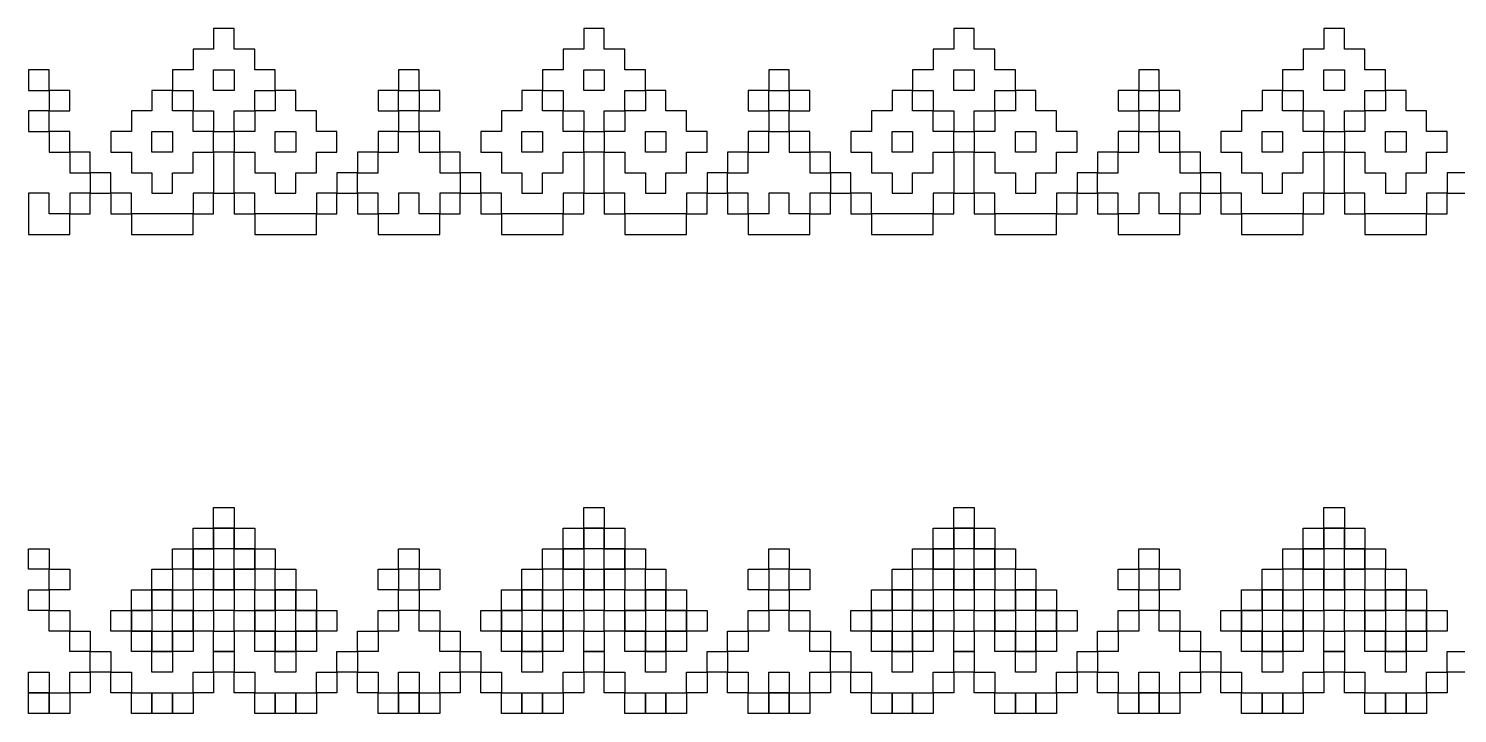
# Model space of a CAD drawing. Extents: x 56 to 181, y 169 to 198.
# Drawn here: x 55.7 to 116.3, y 169 to 198 of the extents above; entities that cross this region are included whole.
import ezdxf

# ---------------------------------------------------------------- set-up
doc = ezdxf.new("R2010")
doc.units = 0
doc.layers.add('Layer_1', color=7, linetype='CONTINUOUS')

msp = doc.modelspace()

# ---------------------------------------------------------------- linework, layer by layer
at = {"layer": 'Layer_1', "color": 1}
for points in [[(63.554574, 198.030953), (63.554574, 197.158928), (62.683103, 197.158928), (62.683103, 196.286354), (61.811078, 196.286354), (61.811078, 195.414332), (62.683103, 195.414332), (62.683103, 194.541758), (63.554574, 194.541758), (63.554574, 193.669736), (64.426045, 193.669736), (64.426045, 194.541758), (65.297516, 194.541758), (65.297516, 195.414332), (66.168987, 195.414332), (66.168987, 196.286354), (65.297516, 196.286354), (65.297516, 197.158928), (64.426045, 197.158928), (64.426045, 198.030953), (63.554574, 198.030953), (63.554574, 198.030953)], [(77.498116, 195.414332), (78.369587, 195.414332), (78.369587, 194.541758), (79.241058, 194.541758), (79.241058, 193.669736), (80.112529, 193.669736), (80.112529, 194.541758), (80.984, 194.541758), (80.984, 195.414332), (81.855472, 195.414332), (81.855472, 196.286354), (80.984, 196.286354), (80.984, 197.158928), (80.112529, 197.158928), (80.112529, 198.030953), (79.241058, 198.030953), (79.241058, 197.158928), (78.369587, 197.158928), (78.369587, 196.286354), (77.498116, 196.286354), (77.498116, 195.414332), (77.498116, 195.414332)], [(93.18515, 195.414332), (94.056621, 195.414332), (94.056621, 194.541758), (94.928095, 194.541758), (94.928095, 193.669736), (95.799566, 193.669736), (95.799566, 194.541758), (96.671038, 194.541758), (96.671038, 195.414332), (97.542509, 195.414332), (97.542509, 196.286354), (96.671038, 196.286354), (96.671038, 197.158928), (95.799566, 197.158928), (95.799566, 198.030953), (94.928095, 198.030953), (94.928095, 197.158928), (94.056621, 197.158928), (94.056621, 196.286354), (93.18515, 196.286354), (93.18515, 195.414332), (93.18515, 195.414332)], [(108.871634, 195.414332), (109.743108, 195.414332), (109.743108, 194.541758), (110.614579, 194.541758), (110.614579, 193.669736), (111.48605, 193.669736), (111.48605, 194.541758), (112.357522, 194.541758), (112.357522, 195.414332), (113.228993, 195.414332), (113.228993, 196.286354), (112.357522, 196.286354), (112.357522, 197.158928), (111.48605, 197.158928), (111.48605, 198.030953), (110.614579, 198.030953), (110.614579, 197.158928), (109.743108, 197.158928), (109.743108, 196.286354), (108.871634, 196.286354), (108.871634, 195.414332), (108.871634, 195.414332)], [(56.582251, 195.414332), (56.582251, 196.286354), (55.71078, 196.286354), (55.71078, 195.414332), (56.582251, 195.414332), (56.582251, 195.414332)], [(63.554574, 196.286354), (64.426045, 196.286354), (64.426045, 195.414332), (63.554574, 195.414332), (63.554574, 196.286354), (63.554574, 196.286354)], [(71.397817, 195.414332), (72.269289, 195.414332), (72.269289, 196.286354), (71.397817, 196.286354), (71.397817, 195.414332), (71.397817, 195.414332)], [(79.241058, 196.286354), (80.112529, 196.286354), (80.112529, 195.414332), (79.241058, 195.414332), (79.241058, 196.286354), (79.241058, 196.286354)], [(87.084301, 195.414332), (87.955773, 195.414332), (87.955773, 196.286354), (87.084301, 196.286354), (87.084301, 195.414332), (87.084301, 195.414332)], [(94.928095, 196.286354), (95.799566, 196.286354), (95.799566, 195.414332), (94.928095, 195.414332), (94.928095, 196.286354), (94.928095, 196.286354)], [(102.771336, 195.414332), (103.642807, 195.414332), (103.642807, 196.286354), (102.771336, 196.286354), (102.771336, 195.414332), (102.771336, 195.414332)], [(110.614579, 196.286354), (111.48605, 196.286354), (111.48605, 195.414332), (110.614579, 195.414332), (110.614579, 196.286354), (110.614579, 196.286354)], [(56.582251, 194.541758), (57.453723, 194.541758), (57.453723, 195.414332), (56.582251, 195.414332), (56.582251, 194.541758), (56.582251, 194.541758)], [(63.554574, 192.797161), (63.554574, 193.669736), (62.683103, 193.669736), (62.683103, 194.541758), (61.811078, 194.541758), (61.811078, 195.414332), (60.939607, 195.414332), (60.939607, 194.541758), (60.068136, 194.541758), (60.068136, 193.669736), (59.196665, 193.669736), (59.196665, 192.797161), (60.068136, 192.797161), (60.068136, 191.92514), (60.939607, 191.92514), (60.939607, 191.052565), (61.811078, 191.052565), (61.811078, 191.92514), (62.683103, 191.92514), (62.683103, 192.797161), (63.554574, 192.797161), (63.554574, 192.797161)], [(66.168987, 195.414332), (66.168987, 194.541758), (65.297516, 194.541758), (65.297516, 193.669736), (64.426045, 193.669736), (64.426045, 192.797161), (65.297516, 192.797161), (65.297516, 191.92514), (66.168987, 191.92514), (66.168987, 191.052565), (67.040459, 191.052565), (67.040459, 191.92514), (67.91193, 191.92514), (67.91193, 192.797161), (68.783401, 192.797161), (68.783401, 193.669736), (67.91193, 193.669736), (67.91193, 194.541758), (67.040459, 194.541758), (67.040459, 195.414332), (66.168987, 195.414332), (66.168987, 195.414332)], [(71.397817, 194.541758), (71.397817, 195.414332), (70.526343, 195.414332), (70.526343, 194.541758), (71.397817, 194.541758), (71.397817, 194.541758)], [(72.269289, 195.414332), (72.269289, 194.541758), (73.14076, 194.541758), (73.14076, 195.414332), (72.269289, 195.414332), (72.269289, 195.414332)], [(79.241058, 192.797161), (79.241058, 193.669736), (78.369587, 193.669736), (78.369587, 194.541758), (77.498116, 194.541758), (77.498116, 195.414332), (76.626644, 195.414332), (76.626644, 194.541758), (75.755173, 194.541758), (75.755173, 193.669736), (74.883702, 193.669736), (74.883702, 192.797161), (75.755173, 192.797161), (75.755173, 191.92514), (76.626644, 191.92514), (76.626644, 191.052565), (77.498116, 191.052565), (77.498116, 191.92514), (78.369587, 191.92514), (78.369587, 192.797161), (79.241058, 192.797161), (79.241058, 192.797161)], [(81.855472, 195.414332), (81.855472, 194.541758), (80.984, 194.541758), (80.984, 193.669736), (80.112529, 193.669736), (80.112529, 192.797161), (80.984, 192.797161), (80.984, 191.92514), (81.855472, 191.92514), (81.855472, 191.052565), (82.726943, 191.052565), (82.726943, 191.92514), (83.598414, 191.92514), (83.598414, 192.797161), (84.469885, 192.797161), (84.469885, 193.669736), (83.598414, 193.669736), (83.598414, 194.541758), (82.726943, 194.541758), (82.726943, 195.414332), (81.855472, 195.414332), (81.855472, 195.414332)], [(87.084301, 194.541758), (87.084301, 195.414332), (86.21283, 195.414332), (86.21283, 194.541758), (87.084301, 194.541758), (87.084301, 194.541758)], [(87.955773, 195.414332), (87.955773, 194.541758), (88.827794, 194.541758), (88.827794, 195.414332), (87.955773, 195.414332), (87.955773, 195.414332)], [(94.928095, 192.797161), (94.928095, 193.669736), (94.056621, 193.669736), (94.056621, 194.541758), (93.18515, 194.541758), (93.18515, 195.414332), (92.313679, 195.414332), (92.313679, 194.541758), (91.442208, 194.541758), (91.442208, 193.669736), (90.570736, 193.669736), (90.570736, 192.797161), (91.442208, 192.797161), (91.442208, 191.92514), (92.313679, 191.92514), (92.313679, 191.052565), (93.18515, 191.052565), (93.18515, 191.92514), (94.056621, 191.92514), (94.056621, 192.797161), (94.928095, 192.797161), (94.928095, 192.797161)], [(97.542509, 195.414332), (97.542509, 194.541758), (96.671038, 194.541758), (96.671038, 193.669736), (95.799566, 193.669736), (95.799566, 192.797161), (96.671038, 192.797161), (96.671038, 191.92514), (97.542509, 191.92514), (97.542509, 191.052565), (98.41398, 191.052565), (98.41398, 191.92514), (99.285451, 191.92514), (99.285451, 192.797161), (100.156922, 192.797161), (100.156922, 193.669736), (99.285451, 193.669736), (99.285451, 194.541758), (98.41398, 194.541758), (98.41398, 195.414332), (97.542509, 195.414332), (97.542509, 195.414332)], [(102.771336, 194.541758), (102.771336, 195.414332), (101.899865, 195.414332), (101.899865, 194.541758), (102.771336, 194.541758), (102.771336, 194.541758)], [(103.642807, 195.414332), (103.642807, 194.541758), (104.514278, 194.541758), (104.514278, 195.414332), (103.642807, 195.414332), (103.642807, 195.414332)], [(110.614579, 192.797161), (110.614579, 193.669736), (109.743108, 193.669736), (109.743108, 194.541758), (108.871634, 194.541758), (108.871634, 195.414332), (108.000163, 195.414332), (108.000163, 194.541758), (107.128692, 194.541758), (107.128692, 193.669736), (106.25722, 193.669736), (106.25722, 192.797161), (107.128692, 192.797161), (107.128692, 191.92514), (108.000163, 191.92514), (108.000163, 191.052565), (108.871634, 191.052565), (108.871634, 191.92514), (109.743108, 191.92514), (109.743108, 192.797161), (110.614579, 192.797161), (110.614579, 192.797161)], [(113.228993, 195.414332), (113.228993, 194.541758), (112.357522, 194.541758), (112.357522, 193.669736), (111.48605, 193.669736), (111.48605, 192.797161), (112.357522, 192.797161), (112.357522, 191.92514), (113.228993, 191.92514), (113.228993, 191.052565), (114.100464, 191.052565), (114.100464, 191.92514), (114.972485, 191.92514), (114.972485, 192.797161), (115.843957, 192.797161), (115.843957, 193.669736), (114.972485, 193.669736), (114.972485, 194.541758), (114.100464, 194.541758), (114.100464, 195.414332), (113.228993, 195.414332), (113.228993, 195.414332)], [(56.582251, 193.669736), (56.582251, 194.541758), (55.71078, 194.541758), (55.71078, 193.669736), (56.582251, 193.669736), (56.582251, 193.669736)], [(71.397817, 193.669736), (72.269289, 193.669736), (72.269289, 194.541758), (71.397817, 194.541758), (71.397817, 193.669736), (71.397817, 193.669736)], [(87.084301, 193.669736), (87.955773, 193.669736), (87.955773, 194.541758), (87.084301, 194.541758), (87.084301, 193.669736), (87.084301, 193.669736)], [(102.771336, 193.669736), (103.642807, 193.669736), (103.642807, 194.541758), (102.771336, 194.541758), (102.771336, 193.669736), (102.771336, 193.669736)], [(57.453723, 192.797161), (57.453723, 193.669736), (56.582251, 193.669736), (56.582251, 192.797161), (57.453723, 192.797161), (57.453723, 192.797161)], [(60.939607, 193.669736), (61.811078, 193.669736), (61.811078, 192.797161), (60.939607, 192.797161), (60.939607, 193.669736), (60.939607, 193.669736)], [(66.168987, 193.669736), (67.040459, 193.669736), (67.040459, 192.797161), (66.168987, 192.797161), (66.168987, 193.669736), (66.168987, 193.669736)], [(70.526343, 192.797161), (71.397817, 192.797161), (71.397817, 193.669736), (70.526343, 193.669736), (70.526343, 192.797161), (70.526343, 192.797161)], [(72.269289, 193.669736), (72.269289, 192.797161), (73.14076, 192.797161), (73.14076, 193.669736), (72.269289, 193.669736), (72.269289, 193.669736)], [(76.626644, 193.669736), (77.498116, 193.669736), (77.498116, 192.797161), (76.626644, 192.797161), (76.626644, 193.669736), (76.626644, 193.669736)], [(81.855472, 193.669736), (82.726943, 193.669736), (82.726943, 192.797161), (81.855472, 192.797161), (81.855472, 193.669736), (81.855472, 193.669736)], [(86.21283, 192.797161), (87.084301, 192.797161), (87.084301, 193.669736), (86.21283, 193.669736), (86.21283, 192.797161), (86.21283, 192.797161)], [(87.955773, 193.669736), (87.955773, 192.797161), (88.827794, 192.797161), (88.827794, 193.669736), (87.955773, 193.669736), (87.955773, 193.669736)], [(92.313679, 193.669736), (93.18515, 193.669736), (93.18515, 192.797161), (92.313679, 192.797161), (92.313679, 193.669736), (92.313679, 193.669736)], [(97.542509, 193.669736), (98.41398, 193.669736), (98.41398, 192.797161), (97.542509, 192.797161), (97.542509, 193.669736), (97.542509, 193.669736)], [(101.899865, 192.797161), (102.771336, 192.797161), (102.771336, 193.669736), (101.899865, 193.669736), (101.899865, 192.797161), (101.899865, 192.797161)], [(103.642807, 193.669736), (103.642807, 192.797161), (104.514278, 192.797161), (104.514278, 193.669736), (103.642807, 193.669736), (103.642807, 193.669736)], [(108.000163, 193.669736), (108.871634, 193.669736), (108.871634, 192.797161), (108.000163, 192.797161), (108.000163, 193.669736), (108.000163, 193.669736)], [(113.228993, 193.669736), (114.100464, 193.669736), (114.100464, 192.797161), (113.228993, 192.797161), (113.228993, 193.669736), (113.228993, 193.669736)], [(58.325194, 191.92514), (58.325194, 192.797161), (57.453723, 192.797161), (57.453723, 191.92514), (58.325194, 191.92514), (58.325194, 191.92514)], [(64.426045, 192.797161), (63.554574, 192.797161), (63.554574, 191.92514), (63.554574, 191.052565), (64.426045, 191.052565), (64.426045, 191.92514), (64.426045, 192.797161), (64.426045, 192.797161)], [(69.654872, 191.92514), (70.526343, 191.92514), (70.526343, 192.797161), (69.654872, 192.797161), (69.654872, 191.92514), (69.654872, 191.92514)], [(73.14076, 192.797161), (73.14076, 191.92514), (74.012231, 191.92514), (74.012231, 192.797161), (73.14076, 192.797161), (73.14076, 192.797161)], [(79.241058, 191.052565), (80.112529, 191.052565), (80.112529, 191.92514), (80.112529, 192.797161), (79.241058, 192.797161), (79.241058, 191.92514), (79.241058, 191.052565), (79.241058, 191.052565)], [(85.341356, 191.92514), (86.21283, 191.92514), (86.21283, 192.797161), (85.341356, 192.797161), (85.341356, 191.92514), (85.341356, 191.92514)], [(88.827794, 192.797161), (88.827794, 191.92514), (89.699265, 191.92514), (89.699265, 192.797161), (88.827794, 192.797161), (88.827794, 192.797161)], [(94.928095, 191.052565), (95.799566, 191.052565), (95.799566, 191.92514), (95.799566, 192.797161), (94.928095, 192.797161), (94.928095, 191.92514), (94.928095, 191.052565), (94.928095, 191.052565)], [(101.028393, 191.92514), (101.899865, 191.92514), (101.899865, 192.797161), (101.028393, 192.797161), (101.028393, 191.92514), (101.028393, 191.92514)], [(104.514278, 192.797161), (104.514278, 191.92514), (105.385749, 191.92514), (105.385749, 192.797161), (104.514278, 192.797161), (104.514278, 192.797161)], [(110.614579, 191.052565), (111.48605, 191.052565), (111.48605, 191.92514), (111.48605, 192.797161), (110.614579, 192.797161), (110.614579, 191.92514), (110.614579, 191.052565), (110.614579, 191.052565)], [(59.196665, 191.052565), (59.196665, 191.92514), (58.325194, 191.92514), (58.325194, 191.052565), (59.196665, 191.052565), (59.196665, 191.052565)], [(68.783401, 191.052565), (69.654872, 191.052565), (69.654872, 191.92514), (68.783401, 191.92514), (68.783401, 191.052565), (68.783401, 191.052565)], [(74.012231, 191.92514), (74.012231, 191.052565), (74.883702, 191.052565), (74.883702, 191.92514), (74.012231, 191.92514), (74.012231, 191.92514)], [(84.469885, 191.052565), (85.341356, 191.052565), (85.341356, 191.92514), (84.469885, 191.92514), (84.469885, 191.052565), (84.469885, 191.052565)], [(89.699265, 191.92514), (89.699265, 191.052565), (90.570736, 191.052565), (90.570736, 191.92514), (89.699265, 191.92514), (89.699265, 191.92514)], [(100.156922, 191.052565), (101.028393, 191.052565), (101.028393, 191.92514), (100.156922, 191.92514), (100.156922, 191.052565), (100.156922, 191.052565)], [(105.385749, 191.92514), (105.385749, 191.052565), (106.25722, 191.052565), (106.25722, 191.92514), (105.385749, 191.92514), (105.385749, 191.92514)], [(115.843957, 191.052565), (116.715428, 191.052565), (116.715428, 191.92514), (115.843957, 191.92514), (115.843957, 191.052565), (115.843957, 191.052565)], [(57.453723, 190.180544), (56.582251, 190.180544), (56.582251, 191.052565), (55.71078, 191.052565), (55.71078, 190.180544), (55.71078, 189.307969), (56.582251, 189.307969), (57.453723, 189.307969), (57.453723, 190.180544), (57.453723, 190.180544)], [(58.325194, 191.052565), (57.453723, 191.052565), (57.453723, 190.180544), (58.325194, 190.180544), (58.325194, 191.052565), (58.325194, 191.052565)], [(60.068136, 190.180544), (60.068136, 191.052565), (59.196665, 191.052565), (59.196665, 190.180544), (60.068136, 190.180544), (60.068136, 190.180544)], [(63.554574, 191.052565), (62.683103, 191.052565), (62.683103, 190.180544), (63.554574, 190.180544), (63.554574, 191.052565), (63.554574, 191.052565)], [(64.426045, 191.052565), (64.426045, 190.180544), (65.297516, 190.180544), (65.297516, 191.052565), (64.426045, 191.052565), (64.426045, 191.052565)], [(67.91193, 190.180544), (68.783401, 190.180544), (68.783401, 191.052565), (67.91193, 191.052565), (67.91193, 190.180544), (67.91193, 190.180544)], [(70.526343, 190.180544), (70.526343, 191.052565), (69.654872, 191.052565), (69.654872, 190.180544), (70.526343, 190.180544), (70.526343, 190.180544)], [(73.14076, 190.180544), (72.269289, 190.180544), (72.269289, 191.052565), (71.397817, 191.052565), (71.397817, 190.180544), (70.526343, 190.180544), (70.526343, 189.307969), (71.397817, 189.307969), (72.269289, 189.307969), (73.14076, 189.307969), (73.14076, 190.180544), (73.14076, 190.180544)], [(74.012231, 191.052565), (73.14076, 191.052565), (73.14076, 190.180544), (74.012231, 190.180544), (74.012231, 191.052565), (74.012231, 191.052565)], [(74.883702, 191.052565), (74.883702, 190.180544), (75.755173, 190.180544), (75.755173, 191.052565), (74.883702, 191.052565), (74.883702, 191.052565)], [(78.369587, 190.180544), (79.241058, 190.180544), (79.241058, 191.052565), (78.369587, 191.052565), (78.369587, 190.180544), (78.369587, 190.180544)], [(80.112529, 191.052565), (80.112529, 190.180544), (80.984, 190.180544), (80.984, 191.052565), (80.112529, 191.052565), (80.112529, 191.052565)], [(83.598414, 190.180544), (84.469885, 190.180544), (84.469885, 191.052565), (83.598414, 191.052565), (83.598414, 190.180544), (83.598414, 190.180544)], [(86.21283, 190.180544), (86.21283, 191.052565), (85.341356, 191.052565), (85.341356, 190.180544), (86.21283, 190.180544), (86.21283, 190.180544)], [(88.827794, 190.180544), (87.955773, 190.180544), (87.955773, 191.052565), (87.084301, 191.052565), (87.084301, 190.180544), (86.21283, 190.180544), (86.21283, 189.307969), (87.084301, 189.307969), (87.955773, 189.307969), (88.827794, 189.307969), (88.827794, 190.180544), (88.827794, 190.180544)], [(89.699265, 191.052565), (88.827794, 191.052565), (88.827794, 190.180544), (89.699265, 190.180544), (89.699265, 191.052565), (89.699265, 191.052565)], [(90.570736, 191.052565), (90.570736, 190.180544), (91.442208, 190.180544), (91.442208, 191.052565), (90.570736, 191.052565), (90.570736, 191.052565)], [(94.056621, 190.180544), (94.928095, 190.180544), (94.928095, 191.052565), (94.056621, 191.052565), (94.056621, 190.180544), (94.056621, 190.180544)], [(95.799566, 191.052565), (95.799566, 190.180544), (96.671038, 190.180544), (96.671038, 191.052565), (95.799566, 191.052565), (95.799566, 191.052565)], [(99.285451, 190.180544), (100.156922, 190.180544), (100.156922, 191.052565), (99.285451, 191.052565), (99.285451, 190.180544), (99.285451, 190.180544)], [(101.899865, 190.180544), (101.899865, 191.052565), (101.028393, 191.052565), (101.028393, 190.180544), (101.899865, 190.180544), (101.899865, 190.180544)], [(104.514278, 190.180544), (103.642807, 190.180544), (103.642807, 191.052565), (102.771336, 191.052565), (102.771336, 190.180544), (101.899865, 190.180544), (101.899865, 189.307969), (102.771336, 189.307969), (103.642807, 189.307969), (104.514278, 189.307969), (104.514278, 190.180544), (104.514278, 190.180544)], [(105.385749, 191.052565), (104.514278, 191.052565), (104.514278, 190.180544), (105.385749, 190.180544), (105.385749, 191.052565), (105.385749, 191.052565)], [(106.25722, 191.052565), (106.25722, 190.180544), (107.128692, 190.180544), (107.128692, 191.052565), (106.25722, 191.052565), (106.25722, 191.052565)], [(109.743108, 190.180544), (110.614579, 190.180544), (110.614579, 191.052565), (109.743108, 191.052565), (109.743108, 190.180544), (109.743108, 190.180544)], [(111.48605, 191.052565), (111.48605, 190.180544), (112.357522, 190.180544), (112.357522, 191.052565), (111.48605, 191.052565), (111.48605, 191.052565)], [(114.972485, 190.180544), (115.843957, 190.180544), (115.843957, 191.052565), (114.972485, 191.052565), (114.972485, 190.180544), (114.972485, 190.180544)], [(62.683103, 190.180544), (61.811078, 190.180544), (60.939607, 190.180544), (60.068136, 190.180544), (60.068136, 189.307969), (60.939607, 189.307969), (61.811078, 189.307969), (62.683103, 189.307969), (62.683103, 190.180544), (62.683103, 190.180544)], [(65.297516, 190.180544), (65.297516, 189.307969), (66.168987, 189.307969), (67.040459, 189.307969), (67.91193, 189.307969), (67.91193, 190.180544), (67.040459, 190.180544), (66.168987, 190.180544), (65.297516, 190.180544), (65.297516, 190.180544)], [(75.755173, 190.180544), (75.755173, 189.307969), (76.626644, 189.307969), (77.498116, 189.307969), (78.369587, 189.307969), (78.369587, 190.180544), (77.498116, 190.180544), (76.626644, 190.180544), (75.755173, 190.180544), (75.755173, 190.180544)], [(80.984, 190.180544), (80.984, 189.307969), (81.855472, 189.307969), (82.726943, 189.307969), (83.598414, 189.307969), (83.598414, 190.180544), (82.726943, 190.180544), (81.855472, 190.180544), (80.984, 190.180544), (80.984, 190.180544)], [(91.442208, 190.180544), (91.442208, 189.307969), (92.313679, 189.307969), (93.18515, 189.307969), (94.056621, 189.307969), (94.056621, 190.180544), (93.18515, 190.180544), (92.313679, 190.180544), (91.442208, 190.180544), (91.442208, 190.180544)], [(96.671038, 190.180544), (96.671038, 189.307969), (97.542509, 189.307969), (98.41398, 189.307969), (99.285451, 189.307969), (99.285451, 190.180544), (98.41398, 190.180544), (97.542509, 190.180544), (96.671038, 190.180544), (96.671038, 190.180544)], [(107.128692, 190.180544), (107.128692, 189.307969), (108.000163, 189.307969), (108.871634, 189.307969), (109.743108, 189.307969), (109.743108, 190.180544), (108.871634, 190.180544), (108.000163, 190.180544), (107.128692, 190.180544), (107.128692, 190.180544)], [(112.357522, 190.180544), (112.357522, 189.307969), (113.228993, 189.307969), (114.100464, 189.307969), (114.972485, 189.307969), (114.972485, 190.180544), (114.100464, 190.180544), (113.228993, 190.180544), (112.357522, 190.180544), (112.357522, 190.180544)]]:
    msp.add_lwpolyline(points, dxfattribs=at)
for points in [[(63.554314, 177.742308), (64.425805, 177.742308), (64.425805, 176.87), (63.554314, 176.87), (63.554314, 177.742308)], [(79.241126, 177.742308), (80.112617, 177.742308), (80.112617, 176.87), (79.241126, 176.87), (79.241126, 177.742308)], [(94.927941, 177.742308), (95.799432, 177.742308), (95.799432, 176.87), (94.927941, 176.87), (94.927941, 177.742308)], [(110.614759, 177.742306), (111.486249, 177.742306), (111.486249, 176.869999), (110.614759, 176.869999), (110.614759, 177.742306)], [(62.682824, 176.870001), (63.554315, 176.870001), (63.554315, 175.997694), (62.682824, 175.997694), (62.682824, 176.870001)], [(63.554314, 176.870001), (64.425805, 176.870001), (64.425805, 175.997694), (63.554314, 175.997694), (63.554314, 176.870001)], [(64.425804, 176.870001), (65.297295, 176.870001), (65.297295, 175.997694), (64.425804, 175.997694), (64.425804, 176.870001)], [(78.369636, 176.870001), (79.241127, 176.870001), (79.241127, 175.997694), (78.369636, 175.997694), (78.369636, 176.870001)], [(79.241126, 176.870001), (80.112617, 176.870001), (80.112617, 175.997694), (79.241126, 175.997694), (79.241126, 176.870001)], [(80.112616, 176.870001), (80.984107, 176.870001), (80.984107, 175.997694), (80.112616, 175.997694), (80.112616, 176.870001)], [(94.056451, 176.870001), (94.927942, 176.870001), (94.927942, 175.997694), (94.056451, 175.997694), (94.056451, 176.870001)], [(94.927941, 176.870001), (95.799432, 176.870001), (95.799432, 175.997694), (94.927941, 175.997694), (94.927941, 176.870001)], [(95.799442, 176.870001), (96.670933, 176.870001), (96.670933, 175.997694), (95.799442, 175.997694), (95.799442, 176.870001)], [(109.74327, 176.869999), (110.61476, 176.869999), (110.61476, 175.997692), (109.74327, 175.997692), (109.74327, 176.869999)], [(110.614759, 176.869999), (111.486249, 176.869999), (111.486249, 175.997692), (110.614759, 175.997692), (110.614759, 176.869999)], [(111.486249, 176.869999), (112.357739, 176.869999), (112.357739, 175.997692), (111.486249, 175.997692), (111.486249, 176.869999)], [(55.710907, 175.997692), (56.582397, 175.997692), (56.582397, 175.125385), (55.710907, 175.125385), (55.710907, 175.997692)], [(61.811334, 175.997692), (62.682825, 175.997692), (62.682825, 175.125385), (61.811334, 175.125385), (61.811334, 175.997692)], [(62.682824, 175.997692), (63.554315, 175.997692), (63.554315, 175.125385), (62.682824, 175.125385), (62.682824, 175.997692)], [(64.425804, 175.997692), (65.297295, 175.997692), (65.297295, 175.125385), (64.425804, 175.125385), (64.425804, 175.997692)], [(65.297291, 175.997692), (66.168782, 175.997692), (66.168782, 175.125385), (65.297291, 175.125385), (65.297291, 175.997692)], [(71.397719, 175.997692), (72.269209, 175.997692), (72.269209, 175.125385), (71.397719, 175.125385), (71.397719, 175.997692)], [(77.498146, 175.997692), (78.369637, 175.997692), (78.369637, 175.125385), (77.498146, 175.125385), (77.498146, 175.997692)], [(78.369636, 175.997692), (79.241127, 175.997692), (79.241127, 175.125385), (78.369636, 175.125385), (78.369636, 175.997692)], [(80.112616, 175.997692), (80.984107, 175.997692), (80.984107, 175.125385), (80.112616, 175.125385), (80.112616, 175.997692)], [(80.984106, 175.997692), (81.855597, 175.997692), (81.855597, 175.125385), (80.984106, 175.125385), (80.984106, 175.997692)], [(87.084539, 175.997692), (87.95603, 175.997692), (87.95603, 175.125385), (87.084539, 175.125385), (87.084539, 175.997692)], [(93.184961, 175.997692), (94.056452, 175.997692), (94.056452, 175.125385), (93.184961, 175.125385), (93.184961, 175.997692)], [(94.056451, 175.997692), (94.927942, 175.997692), (94.927942, 175.125385), (94.056451, 175.125385), (94.056451, 175.997692)], [(95.799442, 175.997692), (96.670933, 175.997692), (96.670933, 175.125385), (95.799442, 175.125385), (95.799442, 175.997692)], [(96.670932, 175.997692), (97.542423, 175.997692), (97.542423, 175.125385), (96.670932, 175.125385), (96.670932, 175.997692)], [(102.771351, 175.997693), (103.642841, 175.997693), (103.642841, 175.125386), (102.771351, 175.125386), (102.771351, 175.997693)], [(108.87178, 175.997693), (109.743271, 175.997693), (109.743271, 175.125386), (108.87178, 175.125386), (108.87178, 175.997693)], [(109.74327, 175.997693), (110.61476, 175.997693), (110.61476, 175.125386), (109.74327, 175.125386), (109.74327, 175.997693)], [(111.486249, 175.997693), (112.357739, 175.997693), (112.357739, 175.125386), (111.486249, 175.125386), (111.486249, 175.997693)], [(112.357738, 175.997693), (113.229229, 175.997693), (113.229229, 175.125386), (112.357738, 175.125386), (112.357738, 175.997693)], [(56.582397, 175.125385), (57.453887, 175.125385), (57.453887, 174.253078), (56.582397, 174.253078), (56.582397, 175.125385)], [(60.939844, 175.125385), (61.811334, 175.125385), (61.811334, 174.253078), (60.939844, 174.253078), (60.939844, 175.125385)], [(62.682824, 175.125385), (63.554315, 175.125385), (63.554315, 174.253078), (62.682824, 174.253078), (62.682824, 175.125385)], [(63.554314, 175.125385), (64.425805, 175.125385), (64.425805, 174.253078), (63.554314, 174.253078), (63.554314, 175.125385)], [(64.425804, 175.125385), (65.297295, 175.125385), (65.297295, 174.253078), (64.425804, 174.253078), (64.425804, 175.125385)], [(66.168781, 175.125385), (67.040272, 175.125385), (67.040272, 174.253078), (66.168781, 174.253078), (66.168781, 175.125385)], [(70.526231, 175.125385), (71.397722, 175.125385), (71.397722, 174.253078), (70.526231, 174.253078), (70.526231, 175.125385)], [(72.269203, 175.125385), (73.140694, 175.125385), (73.140694, 174.253078), (72.269203, 174.253078), (72.269203, 175.125385)], [(76.626656, 175.125385), (77.498147, 175.125385), (77.498147, 174.253078), (76.626656, 174.253078), (76.626656, 175.125385)], [(78.369636, 175.125385), (79.241127, 175.125385), (79.241127, 174.253078), (78.369636, 174.253078), (78.369636, 175.125385)], [(79.241126, 175.125385), (80.112617, 175.125385), (80.112617, 174.253078), (79.241126, 174.253078), (79.241126, 175.125385)], [(80.112616, 175.125385), (80.984107, 175.125385), (80.984107, 174.253078), (80.112616, 174.253078), (80.112616, 175.125385)], [(81.855596, 175.125385), (82.727087, 175.125385), (82.727087, 174.253078), (81.855596, 174.253078), (81.855596, 175.125385)], [(86.213049, 175.125385), (87.08454, 175.125385), (87.08454, 174.253078), (86.213049, 174.253078), (86.213049, 175.125385)], [(87.956029, 175.125394), (88.82752, 175.125394), (88.82752, 174.253086), (87.956029, 174.253086), (87.956029, 175.125394)], [(92.313471, 175.125394), (93.184962, 175.125394), (93.184962, 174.253086), (92.313471, 174.253086), (92.313471, 175.125394)], [(94.056451, 175.125394), (94.927942, 175.125394), (94.927942, 174.253086), (94.056451, 174.253086), (94.056451, 175.125394)], [(94.927941, 175.125394), (95.799432, 175.125394), (95.799432, 174.253086), (94.927941, 174.253086), (94.927941, 175.125394)], [(95.799442, 175.125394), (96.670933, 175.125394), (96.670933, 174.253086), (95.799442, 174.253086), (95.799442, 175.125394)], [(97.542414, 175.125394), (98.413905, 175.125394), (98.413905, 174.253086), (97.542414, 174.253086), (97.542414, 175.125394)], [(101.899864, 175.125394), (102.771355, 175.125394), (102.771355, 174.253086), (101.899864, 174.253086), (101.899864, 175.125394)], [(103.642841, 175.125387), (104.514331, 175.125387), (104.514331, 174.25308), (103.642841, 174.25308), (103.642841, 175.125387)], [(108.00029, 175.125387), (108.871781, 175.125387), (108.871781, 174.25308), (108.00029, 174.25308), (108.00029, 175.125387)], [(109.74327, 175.125387), (110.61476, 175.125387), (110.61476, 174.25308), (109.74327, 174.25308), (109.74327, 175.125387)], [(110.614759, 175.125387), (111.486249, 175.125387), (111.486249, 174.25308), (110.614759, 174.25308), (110.614759, 175.125387)], [(111.486249, 175.125387), (112.357739, 175.125387), (112.357739, 174.25308), (111.486249, 174.25308), (111.486249, 175.125387)], [(113.229228, 175.125387), (114.100719, 175.125387), (114.100719, 174.25308), (113.229228, 174.25308), (113.229228, 175.125387)], [(55.710907, 174.253079), (56.582397, 174.253079), (56.582397, 173.380771), (55.710907, 173.380771), (55.710907, 174.253079)], [(60.068354, 174.253079), (60.939844, 174.253079), (60.939844, 173.380771), (60.068354, 173.380771), (60.068354, 174.253079)], [(60.939844, 174.253079), (61.811334, 174.253079), (61.811334, 173.380771), (60.939844, 173.380771), (60.939844, 174.253079)], [(61.811334, 174.253079), (62.682825, 174.253079), (62.682825, 173.380771), (61.811334, 173.380771), (61.811334, 174.253079)], [(63.554314, 174.253079), (64.425805, 174.253079), (64.425805, 173.380771), (63.554314, 173.380771), (63.554314, 174.253079)], [(65.297291, 174.253079), (66.168782, 174.253079), (66.168782, 173.380771), (65.297291, 173.380771), (65.297291, 174.253079)], [(66.168781, 174.253079), (67.040272, 174.253079), (67.040272, 173.380771), (66.168781, 173.380771), (66.168781, 174.253079)], [(67.040271, 174.253079), (67.911762, 174.253079), (67.911762, 173.380771), (67.040271, 173.380771), (67.040271, 174.253079)], [(71.397719, 174.253079), (72.269209, 174.253079), (72.269209, 173.380771), (71.397719, 173.380771), (71.397719, 174.253079)], [(75.755166, 174.253079), (76.626657, 174.253079), (76.626657, 173.380771), (75.755166, 173.380771), (75.755166, 174.253079)], [(76.626656, 174.253079), (77.498147, 174.253079), (77.498147, 173.380771), (76.626656, 173.380771), (76.626656, 174.253079)], [(77.498146, 174.253079), (78.369637, 174.253079), (78.369637, 173.380771), (77.498146, 173.380771), (77.498146, 174.253079)], [(79.241126, 174.253079), (80.112617, 174.253079), (80.112617, 173.380771), (79.241126, 173.380771), (79.241126, 174.253079)], [(80.984106, 174.253079), (81.855597, 174.253079), (81.855597, 173.380771), (80.984106, 173.380771), (80.984106, 174.253079)], [(81.855596, 174.253079), (82.727087, 174.253079), (82.727087, 173.380771), (81.855596, 173.380771), (81.855596, 174.253079)], [(82.727086, 174.253079), (83.598577, 174.253079), (83.598577, 173.380771), (82.727086, 173.380771), (82.727086, 174.253079)], [(87.084539, 174.253079), (87.95603, 174.253079), (87.95603, 173.380771), (87.084539, 173.380771), (87.084539, 174.253079)], [(91.441981, 174.253079), (92.313472, 174.253079), (92.313472, 173.380771), (91.441981, 173.380771), (91.441981, 174.253079)], [(92.313471, 174.253079), (93.184962, 174.253079), (93.184962, 173.380771), (92.313471, 173.380771), (92.313471, 174.253079)], [(93.184961, 174.253079), (94.056452, 174.253079), (94.056452, 173.380771), (93.184961, 173.380771), (93.184961, 174.253079)], [(94.927941, 174.253079), (95.799432, 174.253079), (95.799432, 173.380771), (94.927941, 173.380771), (94.927941, 174.253079)], [(96.670932, 174.253079), (97.542423, 174.253079), (97.542423, 173.380771), (96.670932, 173.380771), (96.670932, 174.253079)], [(97.542414, 174.253079), (98.413905, 174.253079), (98.413905, 173.380771), (97.542414, 173.380771), (97.542414, 174.253079)], [(98.413904, 174.253079), (99.285395, 174.253079), (99.285395, 173.380771), (98.413904, 173.380771), (98.413904, 174.253079)], [(102.771351, 174.25308), (103.642841, 174.25308), (103.642841, 173.380773), (102.771351, 173.380773), (102.771351, 174.25308)], [(107.1288, 174.25308), (108.000291, 174.25308), (108.000291, 173.380773), (107.1288, 173.380773), (107.1288, 174.25308)], [(108.00029, 174.25308), (108.871781, 174.25308), (108.871781, 173.380773), (108.00029, 173.380773), (108.00029, 174.25308)], [(108.87178, 174.25308), (109.743271, 174.25308), (109.743271, 173.380773), (108.87178, 173.380773), (108.87178, 174.25308)], [(110.614759, 174.25308), (111.486249, 174.25308), (111.486249, 173.380773), (110.614759, 173.380773), (110.614759, 174.25308)], [(112.357738, 174.25308), (113.229229, 174.25308), (113.229229, 173.380773), (112.357738, 173.380773), (112.357738, 174.25308)], [(113.229228, 174.25308), (114.100719, 174.25308), (114.100719, 173.380773), (113.229228, 173.380773), (113.229228, 174.25308)], [(114.100718, 174.25308), (114.972209, 174.25308), (114.972209, 173.380773), (114.100718, 173.380773), (114.100718, 174.25308)], [(56.582397, 173.380772), (57.453887, 173.380772), (57.453887, 172.508465), (56.582397, 172.508465), (56.582397, 173.380772)], [(59.196864, 173.380772), (60.068354, 173.380772), (60.068354, 172.508465), (59.196864, 172.508465), (59.196864, 173.380772)], [(60.068354, 173.380772), (60.939844, 173.380772), (60.939844, 172.508465), (60.068354, 172.508465), (60.068354, 173.380772)], [(61.811334, 173.380772), (62.682825, 173.380772), (62.682825, 172.508465), (61.811334, 172.508465), (61.811334, 173.380772)], [(62.682824, 173.380772), (63.554315, 173.380772), (63.554315, 172.508465), (62.682824, 172.508465), (62.682824, 173.380772)], [(64.425804, 173.380772), (65.297295, 173.380772), (65.297295, 172.508465), (64.425804, 172.508465), (64.425804, 173.380772)], [(65.297291, 173.380772), (66.168782, 173.380772), (66.168782, 172.508465), (65.297291, 172.508465), (65.297291, 173.380772)], [(67.040271, 173.380772), (67.911762, 173.380772), (67.911762, 172.508465), (67.040271, 172.508465), (67.040271, 173.380772)], [(67.911761, 173.380772), (68.783252, 173.380772), (68.783252, 172.508465), (67.911761, 172.508465), (67.911761, 173.380772)], [(70.526231, 173.380772), (71.397722, 173.380772), (71.397722, 172.508465), (70.526231, 172.508465), (70.526231, 173.380772)], [(72.269203, 173.380772), (73.140694, 173.380772), (73.140694, 172.508465), (72.269203, 172.508465), (72.269203, 173.380772)], [(74.883676, 173.380772), (75.755167, 173.380772), (75.755167, 172.508465), (74.883676, 172.508465), (74.883676, 173.380772)], [(75.755166, 173.380772), (76.626657, 173.380772), (76.626657, 172.508465), (75.755166, 172.508465), (75.755166, 173.380772)], [(77.498146, 173.380772), (78.369637, 173.380772), (78.369637, 172.508465), (77.498146, 172.508465), (77.498146, 173.380772)], [(78.369636, 173.380772), (79.241127, 173.380772), (79.241127, 172.508465), (78.369636, 172.508465), (78.369636, 173.380772)], [(80.112616, 173.380772), (80.984107, 173.380772), (80.984107, 172.508465), (80.112616, 172.508465), (80.112616, 173.380772)], [(80.984106, 173.380772), (81.855597, 173.380772), (81.855597, 172.508465), (80.984106, 172.508465), (80.984106, 173.380772)], [(82.727086, 173.380772), (83.598577, 173.380772), (83.598577, 172.508465), (82.727086, 172.508465), (82.727086, 173.380772)], [(83.598576, 173.380772), (84.470067, 173.380772), (84.470067, 172.508465), (83.598576, 172.508465), (83.598576, 173.380772)], [(86.213049, 173.380772), (87.08454, 173.380772), (87.08454, 172.508465), (86.213049, 172.508465), (86.213049, 173.380772)], [(87.956029, 173.380772), (88.82752, 173.380772), (88.82752, 172.508465), (87.956029, 172.508465), (87.956029, 173.380772)], [(90.570499, 173.380772), (91.44199, 173.380772), (91.44199, 172.508465), (90.570499, 172.508465), (90.570499, 173.380772)], [(91.441981, 173.380772), (92.313472, 173.380772), (92.313472, 172.508465), (91.441981, 172.508465), (91.441981, 173.380772)], [(93.184961, 173.380772), (94.056452, 173.380772), (94.056452, 172.508465), (93.184961, 172.508465), (93.184961, 173.380772)], [(94.056451, 173.380772), (94.927942, 173.380772), (94.927942, 172.508465), (94.056451, 172.508465), (94.056451, 173.380772)], [(95.799442, 173.380772), (96.670933, 173.380772), (96.670933, 172.508465), (95.799442, 172.508465), (95.799442, 173.380772)], [(96.670932, 173.380772), (97.542423, 173.380772), (97.542423, 172.508465), (96.670932, 172.508465), (96.670932, 173.380772)], [(98.413904, 173.380772), (99.285395, 173.380772), (99.285395, 172.508465), (98.413904, 172.508465), (98.413904, 173.380772)], [(99.285394, 173.380772), (100.156885, 173.380772), (100.156885, 172.508465), (99.285394, 172.508465), (99.285394, 173.380772)], [(101.899864, 173.380772), (102.771355, 173.380772), (102.771355, 172.508465), (101.899864, 172.508465), (101.899864, 173.380772)], [(103.642841, 173.380774), (104.514331, 173.380774), (104.514331, 172.508467), (103.642841, 172.508467), (103.642841, 173.380774)], [(106.25731, 173.380774), (107.128801, 173.380774), (107.128801, 172.508467), (106.25731, 172.508467), (106.25731, 173.380774)], [(107.1288, 173.380774), (108.000291, 173.380774), (108.000291, 172.508467), (107.1288, 172.508467), (107.1288, 173.380774)], [(108.87178, 173.380774), (109.743271, 173.380774), (109.743271, 172.508467), (108.87178, 172.508467), (108.87178, 173.380774)], [(109.74327, 173.380774), (110.61476, 173.380774), (110.61476, 172.508467), (109.74327, 172.508467), (109.74327, 173.380774)], [(111.486249, 173.380774), (112.357739, 173.380774), (112.357739, 172.508467), (111.486249, 172.508467), (111.486249, 173.380774)], [(112.357738, 173.380774), (113.229229, 173.380774), (113.229229, 172.508467), (112.357738, 172.508467), (112.357738, 173.380774)], [(114.100718, 173.380774), (114.972209, 173.380774), (114.972209, 172.508467), (114.100718, 172.508467), (114.100718, 173.380774)], [(114.972208, 173.380774), (115.843699, 173.380774), (115.843699, 172.508467), (114.972208, 172.508467), (114.972208, 173.380774)], [(57.453881, 172.508465), (58.325372, 172.508465), (58.325372, 171.636158), (57.453881, 171.636158), (57.453881, 172.508465)], [(60.068354, 172.508465), (60.939844, 172.508465), (60.939844, 171.636158), (60.068354, 171.636158), (60.068354, 172.508465)], [(60.939844, 172.508465), (61.811334, 172.508465), (61.811334, 171.636158), (60.939844, 171.636158), (60.939844, 172.508465)], [(61.811334, 172.508465), (62.682825, 172.508465), (62.682825, 171.636158), (61.811334, 171.636158), (61.811334, 172.508465)], [(63.554314, 172.508465), (64.425805, 172.508465), (64.425805, 171.636158), (63.554314, 171.636158), (63.554314, 172.508465)], [(65.297291, 172.508465), (66.168782, 172.508465), (66.168782, 171.636158), (65.297291, 171.636158), (65.297291, 172.508465)], [(66.168781, 172.508465), (67.040272, 172.508465), (67.040272, 171.636158), (66.168781, 171.636158), (66.168781, 172.508465)], [(67.040271, 172.508465), (67.911762, 172.508465), (67.911762, 171.636158), (67.040271, 171.636158), (67.040271, 172.508465)], [(69.654741, 172.508465), (70.526232, 172.508465), (70.526232, 171.636158), (69.654741, 171.636158), (69.654741, 172.508465)], [(73.140693, 172.508465), (74.012184, 172.508465), (74.012184, 171.636158), (73.140693, 171.636158), (73.140693, 172.508465)], [(75.755166, 172.508465), (76.626657, 172.508465), (76.626657, 171.636158), (75.755166, 171.636158), (75.755166, 172.508465)], [(76.626656, 172.508465), (77.498147, 172.508465), (77.498147, 171.636158), (76.626656, 171.636158), (76.626656, 172.508465)], [(77.498146, 172.508465), (78.369637, 172.508465), (78.369637, 171.636158), (77.498146, 171.636158), (77.498146, 172.508465)], [(79.241126, 172.508465), (80.112617, 172.508465), (80.112617, 171.636158), (79.241126, 171.636158), (79.241126, 172.508465)], [(80.984106, 172.508465), (81.855597, 172.508465), (81.855597, 171.636158), (80.984106, 171.636158), (80.984106, 172.508465)], [(81.855596, 172.508465), (82.727087, 172.508465), (82.727087, 171.636158), (81.855596, 171.636158), (81.855596, 172.508465)], [(82.727086, 172.508465), (83.598577, 172.508465), (83.598577, 171.636158), (82.727086, 171.636158), (82.727086, 172.508465)], [(85.341559, 172.508465), (86.21305, 172.508465), (86.21305, 171.636158), (85.341559, 171.636158), (85.341559, 172.508465)], [(88.827519, 172.508465), (89.69901, 172.508465), (89.69901, 171.636158), (88.827519, 171.636158), (88.827519, 172.508465)], [(91.441981, 172.508465), (92.313472, 172.508465), (92.313472, 171.636158), (91.441981, 171.636158), (91.441981, 172.508465)], [(92.313471, 172.508465), (93.184962, 172.508465), (93.184962, 171.636158), (92.313471, 171.636158), (92.313471, 172.508465)], [(93.184961, 172.508465), (94.056452, 172.508465), (94.056452, 171.636158), (93.184961, 171.636158), (93.184961, 172.508465)], [(94.927941, 172.508465), (95.799432, 172.508465), (95.799432, 171.636158), (94.927941, 171.636158), (94.927941, 172.508465)], [(96.670932, 172.508465), (97.542423, 172.508465), (97.542423, 171.636158), (96.670932, 171.636158), (96.670932, 172.508465)], [(97.542414, 172.508465), (98.413905, 172.508465), (98.413905, 171.636158), (97.542414, 171.636158), (97.542414, 172.508465)], [(98.413904, 172.508465), (99.285395, 172.508465), (99.285395, 171.636158), (98.413904, 171.636158), (98.413904, 172.508465)], [(101.028374, 172.508465), (101.899865, 172.508465), (101.899865, 171.636158), (101.028374, 171.636158), (101.028374, 172.508465)], [(104.514331, 172.508467), (105.385821, 172.508467), (105.385821, 171.63616), (104.514331, 171.63616), (104.514331, 172.508467)], [(107.1288, 172.508467), (108.000291, 172.508467), (108.000291, 171.63616), (107.1288, 171.63616), (107.1288, 172.508467)], [(108.00029, 172.508467), (108.871781, 172.508467), (108.871781, 171.63616), (108.00029, 171.63616), (108.00029, 172.508467)], [(108.87178, 172.508467), (109.743271, 172.508467), (109.743271, 171.63616), (108.87178, 171.63616), (108.87178, 172.508467)], [(110.614759, 172.508467), (111.486249, 172.508467), (111.486249, 171.63616), (110.614759, 171.63616), (110.614759, 172.508467)], [(112.357738, 172.508467), (113.229229, 172.508467), (113.229229, 171.63616), (112.357738, 171.63616), (112.357738, 172.508467)], [(113.229228, 172.508467), (114.100719, 172.508467), (114.100719, 171.63616), (113.229228, 171.63616), (113.229228, 172.508467)], [(114.100718, 172.508467), (114.972209, 172.508467), (114.972209, 171.63616), (114.100718, 171.63616), (114.100718, 172.508467)], [(58.325374, 171.636159), (59.196864, 171.636159), (59.196864, 170.763852), (58.325374, 170.763852), (58.325374, 171.636159)], [(60.939844, 171.636159), (61.811334, 171.636159), (61.811334, 170.763852), (60.939844, 170.763852), (60.939844, 171.636159)], [(63.554314, 171.636159), (64.425805, 171.636159), (64.425805, 170.763852), (63.554314, 170.763852), (63.554314, 171.636159)], [(66.168781, 171.636159), (67.040272, 171.636159), (67.040272, 170.763852), (66.168781, 170.763852), (66.168781, 171.636159)], [(68.783251, 171.636159), (69.654742, 171.636159), (69.654742, 170.763852), (68.783251, 170.763852), (68.783251, 171.636159)], [(74.012183, 171.636159), (74.883674, 171.636159), (74.883674, 170.763852), (74.012183, 170.763852), (74.012183, 171.636159)], [(76.626656, 171.636159), (77.498147, 171.636159), (77.498147, 170.763852), (76.626656, 170.763852), (76.626656, 171.636159)], [(79.241126, 171.636159), (80.112617, 171.636159), (80.112617, 170.763852), (79.241126, 170.763852), (79.241126, 171.636159)], [(81.855596, 171.636159), (82.727087, 171.636159), (82.727087, 170.763852), (81.855596, 170.763852), (81.855596, 171.636159)], [(84.470066, 171.636159), (85.341557, 171.636159), (85.341557, 170.763852), (84.470066, 170.763852), (84.470066, 171.636159)], [(89.699009, 171.636159), (90.5705, 171.636159), (90.5705, 170.763852), (89.699009, 170.763852), (89.699009, 171.636159)], [(92.313471, 171.636159), (93.184962, 171.636159), (93.184962, 170.763852), (92.313471, 170.763852), (92.313471, 171.636159)], [(94.927941, 171.636159), (95.799432, 171.636159), (95.799432, 170.763852), (94.927941, 170.763852), (94.927941, 171.636159)], [(97.542414, 171.636159), (98.413905, 171.636159), (98.413905, 170.763852), (97.542414, 170.763852), (97.542414, 171.636159)], [(100.156884, 171.636159), (101.028375, 171.636159), (101.028375, 170.763852), (100.156884, 170.763852), (100.156884, 171.636159)], [(105.38582, 171.636161), (106.257311, 171.636161), (106.257311, 170.763854), (105.38582, 170.763854), (105.38582, 171.636161)], [(108.00029, 171.636161), (108.871781, 171.636161), (108.871781, 170.763854), (108.00029, 170.763854), (108.00029, 171.636161)], [(110.614759, 171.636161), (111.486249, 171.636161), (111.486249, 170.763854), (110.614759, 170.763854), (110.614759, 171.636161)], [(113.229228, 171.636161), (114.100719, 171.636161), (114.100719, 170.763854), (113.229228, 170.763854), (113.229228, 171.636161)], [(115.843698, 171.636161), (116.715189, 171.636161), (116.715189, 170.763854), (115.843698, 170.763854), (115.843698, 171.636161)], [(55.710907, 170.763852), (56.582397, 170.763852), (56.582397, 169.891545), (55.710907, 169.891545), (55.710907, 170.763852)], [(57.453881, 170.763852), (58.325372, 170.763852), (58.325372, 169.891545), (57.453881, 169.891545), (57.453881, 170.763852)], [(59.196864, 170.763852), (60.068354, 170.763852), (60.068354, 169.891545), (59.196864, 169.891545), (59.196864, 170.763852)], [(62.682824, 170.763852), (63.554315, 170.763852), (63.554315, 169.891545), (62.682824, 169.891545), (62.682824, 170.763852)], [(64.425804, 170.763852), (65.297295, 170.763852), (65.297295, 169.891545), (64.425804, 169.891545), (64.425804, 170.763852)], [(67.911761, 170.763852), (68.783252, 170.763852), (68.783252, 169.891545), (67.911761, 169.891545), (67.911761, 170.763852)], [(69.654741, 170.763852), (70.526232, 170.763852), (70.526232, 169.891545), (69.654741, 169.891545), (69.654741, 170.763852)], [(71.397719, 170.763852), (72.269209, 170.763852), (72.269209, 169.891545), (71.397719, 169.891545), (71.397719, 170.763852)], [(73.140693, 170.763852), (74.012184, 170.763852), (74.012184, 169.891545), (73.140693, 169.891545), (73.140693, 170.763852)], [(74.883676, 170.763852), (75.755167, 170.763852), (75.755167, 169.891545), (74.883676, 169.891545), (74.883676, 170.763852)], [(78.369636, 170.763852), (79.241127, 170.763852), (79.241127, 169.891545), (78.369636, 169.891545), (78.369636, 170.763852)], [(80.112616, 170.763852), (80.984107, 170.763852), (80.984107, 169.891545), (80.112616, 169.891545), (80.112616, 170.763852)], [(83.598576, 170.763852), (84.470067, 170.763852), (84.470067, 169.891545), (83.598576, 169.891545), (83.598576, 170.763852)], [(85.341559, 170.763852), (86.21305, 170.763852), (86.21305, 169.891545), (85.341559, 169.891545), (85.341559, 170.763852)], [(87.084539, 170.763852), (87.95603, 170.763852), (87.95603, 169.891545), (87.084539, 169.891545), (87.084539, 170.763852)], [(88.827519, 170.763852), (89.69901, 170.763852), (89.69901, 169.891545), (88.827519, 169.891545), (88.827519, 170.763852)], [(90.570499, 170.763852), (91.44199, 170.763852), (91.44199, 169.891545), (90.570499, 169.891545), (90.570499, 170.763852)], [(94.056451, 170.763852), (94.927942, 170.763852), (94.927942, 169.891545), (94.056451, 169.891545), (94.056451, 170.763852)], [(95.799442, 170.763852), (96.670933, 170.763852), (96.670933, 169.891545), (95.799442, 169.891545), (95.799442, 170.763852)], [(99.285394, 170.763852), (100.156885, 170.763852), (100.156885, 169.891545), (99.285394, 169.891545), (99.285394, 170.763852)], [(101.028374, 170.763852), (101.899865, 170.763852), (101.899865, 169.891545), (101.028374, 169.891545), (101.028374, 170.763852)], [(102.771351, 170.763855), (103.642841, 170.763855), (103.642841, 169.891547), (102.771351, 169.891547), (102.771351, 170.763855)], [(104.514331, 170.763855), (105.385821, 170.763855), (105.385821, 169.891547), (104.514331, 169.891547), (104.514331, 170.763855)], [(106.25731, 170.763855), (107.128801, 170.763855), (107.128801, 169.891547), (106.25731, 169.891547), (106.25731, 170.763855)], [(109.74327, 170.763855), (110.61476, 170.763855), (110.61476, 169.891547), (109.74327, 169.891547), (109.74327, 170.763855)], [(111.486249, 170.763855), (112.357739, 170.763855), (112.357739, 169.891547), (111.486249, 169.891547), (111.486249, 170.763855)], [(114.972208, 170.763855), (115.843699, 170.763855), (115.843699, 169.891547), (114.972208, 169.891547), (114.972208, 170.763855)], [(55.710907, 169.891546), (56.582397, 169.891546), (56.582397, 169.019239), (55.710907, 169.019239), (55.710907, 169.891546)], [(56.582397, 169.891546), (57.453887, 169.891546), (57.453887, 169.019239), (56.582397, 169.019239), (56.582397, 169.891546)], [(60.068354, 169.891546), (60.939844, 169.891546), (60.939844, 169.019239), (60.068354, 169.019239), (60.068354, 169.891546)], [(60.939844, 169.891546), (61.811334, 169.891546), (61.811334, 169.019239), (60.939844, 169.019239), (60.939844, 169.891546)], [(61.811334, 169.891546), (62.682825, 169.891546), (62.682825, 169.019239), (61.811334, 169.019239), (61.811334, 169.891546)], [(65.297291, 169.891546), (66.168782, 169.891546), (66.168782, 169.019239), (65.297291, 169.019239), (65.297291, 169.891546)], [(66.168781, 169.891546), (67.040272, 169.891546), (67.040272, 169.019239), (66.168781, 169.019239), (66.168781, 169.891546)], [(67.040271, 169.891546), (67.911762, 169.891546), (67.911762, 169.019239), (67.040271, 169.019239), (67.040271, 169.891546)], [(70.526231, 169.891546), (71.397722, 169.891546), (71.397722, 169.019239), (70.526231, 169.019239), (70.526231, 169.891546)], [(71.397719, 169.891546), (72.269209, 169.891546), (72.269209, 169.019239), (71.397719, 169.019239), (71.397719, 169.891546)], [(72.269203, 169.891546), (73.140694, 169.891546), (73.140694, 169.019239), (72.269203, 169.019239), (72.269203, 169.891546)], [(75.755166, 169.891546), (76.626657, 169.891546), (76.626657, 169.019239), (75.755166, 169.019239), (75.755166, 169.891546)], [(76.626656, 169.891546), (77.498147, 169.891546), (77.498147, 169.019239), (76.626656, 169.019239), (76.626656, 169.891546)], [(77.498146, 169.891546), (78.369637, 169.891546), (78.369637, 169.019239), (77.498146, 169.019239), (77.498146, 169.891546)], [(80.984106, 169.891546), (81.855597, 169.891546), (81.855597, 169.019239), (80.984106, 169.019239), (80.984106, 169.891546)], [(81.855596, 169.891546), (82.727087, 169.891546), (82.727087, 169.019239), (81.855596, 169.019239), (81.855596, 169.891546)], [(82.727086, 169.891546), (83.598577, 169.891546), (83.598577, 169.019239), (82.727086, 169.019239), (82.727086, 169.891546)], [(86.213049, 169.891546), (87.08454, 169.891546), (87.08454, 169.019239), (86.213049, 169.019239), (86.213049, 169.891546)], [(87.084539, 169.891546), (87.95603, 169.891546), (87.95603, 169.019239), (87.084539, 169.019239), (87.084539, 169.891546)], [(87.956029, 169.891546), (88.82752, 169.891546), (88.82752, 169.019239), (87.956029, 169.019239), (87.956029, 169.891546)], [(91.441981, 169.891546), (92.313472, 169.891546), (92.313472, 169.019239), (91.441981, 169.019239), (91.441981, 169.891546)], [(92.313471, 169.891546), (93.184962, 169.891546), (93.184962, 169.019239), (92.313471, 169.019239), (92.313471, 169.891546)], [(93.184961, 169.891546), (94.056452, 169.891546), (94.056452, 169.019239), (93.184961, 169.019239), (93.184961, 169.891546)], [(96.670932, 169.891546), (97.542423, 169.891546), (97.542423, 169.019239), (96.670932, 169.019239), (96.670932, 169.891546)], [(97.542414, 169.891546), (98.413905, 169.891546), (98.413905, 169.019239), (97.542414, 169.019239), (97.542414, 169.891546)], [(98.413904, 169.891546), (99.285395, 169.891546), (99.285395, 169.019239), (98.413904, 169.019239), (98.413904, 169.891546)], [(101.899864, 169.891546), (102.771355, 169.891546), (102.771355, 169.019239), (101.899864, 169.019239), (101.899864, 169.891546)], [(102.771351, 169.891548), (103.642841, 169.891548), (103.642841, 169.019241), (102.771351, 169.019241), (102.771351, 169.891548)], [(103.642841, 169.891548), (104.514331, 169.891548), (104.514331, 169.019241), (103.642841, 169.019241), (103.642841, 169.891548)], [(107.1288, 169.891548), (108.000291, 169.891548), (108.000291, 169.019241), (107.1288, 169.019241), (107.1288, 169.891548)], [(108.00029, 169.891548), (108.871781, 169.891548), (108.871781, 169.019241), (108.00029, 169.019241), (108.00029, 169.891548)], [(108.87178, 169.891548), (109.743271, 169.891548), (109.743271, 169.019241), (108.87178, 169.019241), (108.87178, 169.891548)], [(112.357738, 169.891548), (113.229229, 169.891548), (113.229229, 169.019241), (112.357738, 169.019241), (112.357738, 169.891548)], [(113.229228, 169.891548), (114.100719, 169.891548), (114.100719, 169.019241), (113.229228, 169.019241), (113.229228, 169.891548)], [(114.100718, 169.891548), (114.972209, 169.891548), (114.972209, 169.019241), (114.100718, 169.019241), (114.100718, 169.891548)]]:
    msp.add_lwpolyline(points, close=True, dxfattribs=at)

doc.saveas('drawing.dxf')
